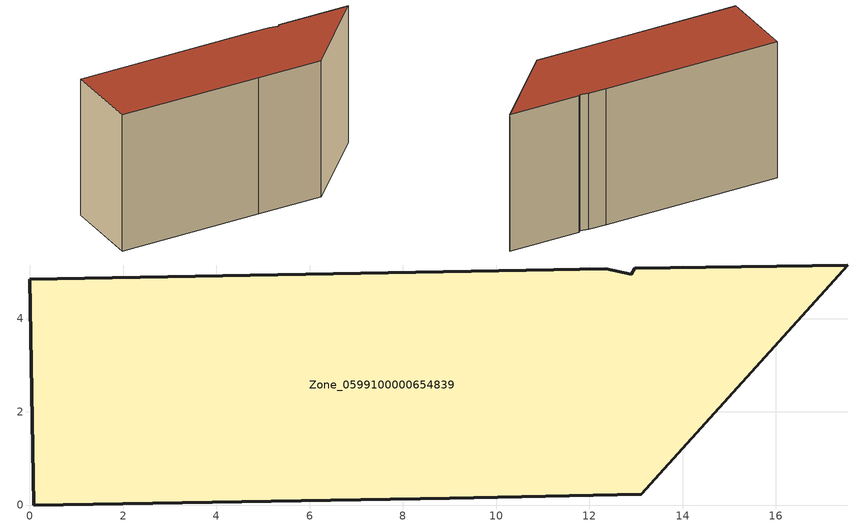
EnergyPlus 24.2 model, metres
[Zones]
Zone_0599100000654839
 floor ground (C_G): 0,4.84 11.23,5.05 12.35,5.07 12.9,4.95 12.98,5.08 17.54,5.15 13.11,0.23 9,0.14 0.08,0 z0
 wall outside (C_F): 11.23,5.05 0,4.84 0.08,0 9,0.14 13.11,0.23 17.54,5.15 12.98,5.08 12.9,4.95 12.35,5.07 11.23,5.05 z0:8.89
 roof outside (C_R): 12.9,4.95 12.35,5.07 11.23,5.05 0,4.84 0.08,0 9,0.14 13.11,0.23 17.54,5.15 12.98,5.08 z8.89
[BUILDING]
Pand.0599100000654839: North Axis=0; Terrain=City; Loads Convergence Tolerance Value=0.04; Temperature Convergence Tolerance Value=0.4; Solar Distribution=FullExterior; Maximum Number of Warmup Days=25; Minimum Number of Warmup Days=1
[Site:Location]
Rotterdam.The.Hague.AP_ZH_NLD Design_Conditions: Latitude=51.96; Longitude=4.45; Time Zone=1; Elevation=-4.5
[SITE:GROUNDTEMPERATURE:BUILDINGSURFACE]
18, 18, 18, 18, 18, 18, 18, 18, 18, 18, 18, 18
[MATERIAL] Thermal Absorptance=0.9; Solar Absorptance=0.7; Visible Absorptance=0.7
Name | Roughness | Thickness | Conductivity | Density | Specific Heat
G.TC.1946 | MediumSmooth | 0.15 | 1 | 540 | 1210
F.TC.1946 | Rough | 0.3 | 0.857143 | 1920 | 840
R.TC.1946 | MediumRough | 0.2 | 0.909091 | 1500 | 1000
[CONSTRUCTION]
C_G: G.TC.1946
C_F: F.TC.1946
C_R: R.TC.1946
[ZONE]
Zone_0599100000654839: Type=1; Multiplier=1; Ceiling Height=Autocalculate; Volume=Autocalculate; Floor Area=autocalculate; Part of Total Floor Area=Yes
[ZONEINFILTRATION:DESIGNFLOWRATE]
Infil_Zone_0599100000654839: Zone or ZoneList or Space or SpaceList=Zone_0599100000654839; Schedule=AlwaysOn; Design Flow Rate Calculation Method=Flow/Area; Flow Rate per Floor Area=0.003; Constant Term Coefficient=1; Temperature Term Coefficient=0; Velocity Term Coefficient=0; Velocity Squared Term Coefficient=0
[HVACTEMPLATE:ZONE:IDEALLOADSAIRSYSTEM]
Zone_0599100000654839: Maximum Heating Supply Air Temperature=50; Minimum Cooling Supply Air Temperature=13; Maximum Heating Supply Air Humidity Ratio=0.0156; Minimum Cooling Supply Air Humidity Ratio=0.0077; Heating Limit=NoLimit; Cooling Limit=NoLimit; Dehumidification Control Type=ConstantSensibleHeatRatio; Cooling Sensible Heat Ratio=0.7; Dehumidification Setpoint=60; Humidification Control Type=None; Humidification Setpoint=30; Outdoor Air Method=None; Outdoor Air Flow Rate per Person=0.00944; Outdoor Air Flow Rate per Zone Floor Area=0; Outdoor Air Flow Rate per Zone=0; Demand Controlled Ventilation Type=None; Outdoor Air Economizer Type=NoEconomizer; Heat Recovery Type=None; Sensible Heat Recovery Effectiveness=0.7; Latent Heat Recovery Effectiveness=0.65
[ZONECONTROL:THERMOSTAT]
ThermostatControl_Zone_0599100000654839: Zone or ZoneList=Zone_0599100000654839; Control Type Schedule=DualSetpointControlType; Control 1=Thermostat_Zone_0599100000654839; Temperature Difference Between Cutout And Setpoint=0
[THERMOSTATSETPOINT:DUALSETPOINT]
Thermostat_Zone_0599100000654839: Heating Setpoint Temperature Schedule=HeatingSetpoint_Zone_0599100000654839; Cooling Setpoint Temperature Schedule=CoolingSetpoint_Zone_0599100000654839
[SCHEDULE:COMPACT]
HeatingSetpoint_Zone_0599100000654839: Through: 12/31, For: AllDays, Until: 24:00, 21
CoolingSetpoint_Zone_0599100000654839: Through: 12/31, For: AllDays, Until: 24:00, 24
DualSetpointControlType: Through: 12/31, For: AllDays, Until: 24:00, 4
AlwaysOn: Through: 12/31, For: AllDays, Until: 24:00, 1
